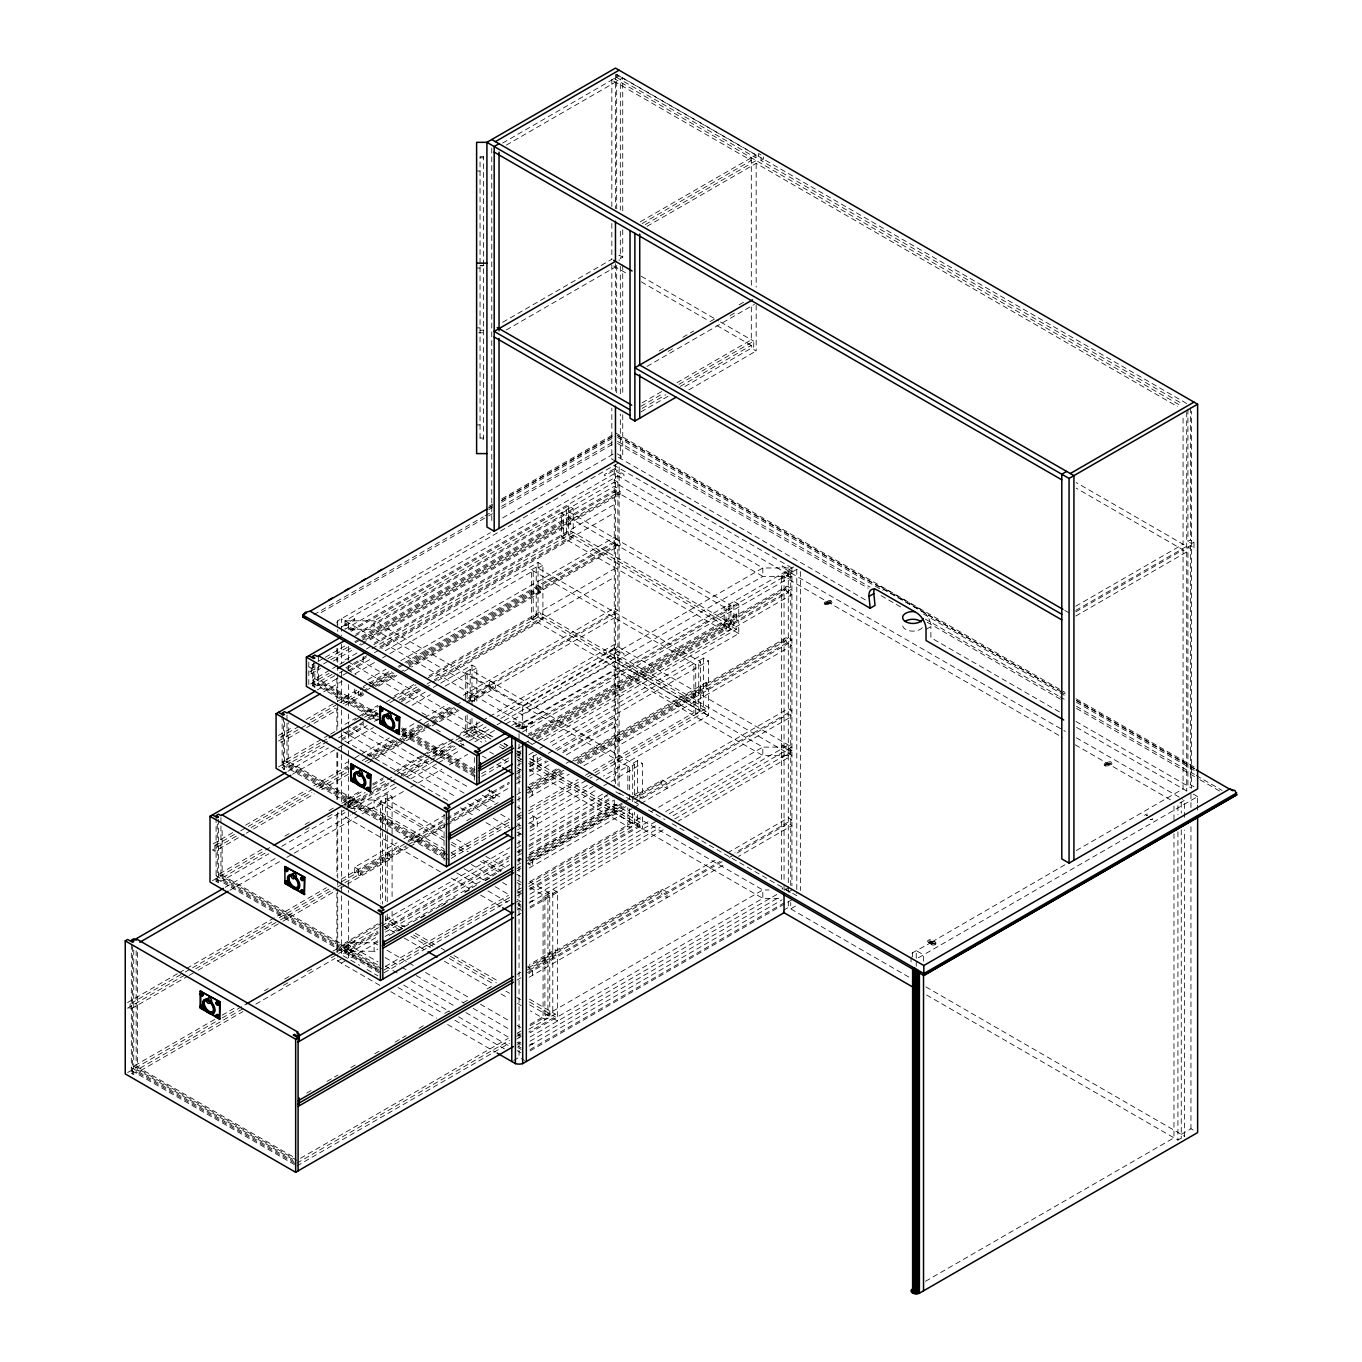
<?xml version="1.0" encoding="UTF-8"?>
<svg xmlns="http://www.w3.org/2000/svg" width="1362" height="1362" viewBox="0 0 1362 1362"><rect width="100%" height="100%" fill="white"/><g stroke="black" fill="none" stroke-linecap="round" stroke-linejoin="round"><path stroke-width="0.75" stroke-dasharray="5 3.75" d="M1064.948 864.785L932.732 941.448A2.571 1.481 0 0 1 928.475 942.283A2.571 1.481 0 0 1 929.412 939.763A2.571 1.481 0 0 1 932.715 941.5L933.191 941.38A2.622 1.515 0 0 1 935.864 942.879A2.622 1.515 0 0 1 933.208 944.411A2.622 1.515 0 0 1 930.604 942.862L912.608 952.736A5.022 2.894 0 0 0 911.093 955.239M1146.532 815.549L1147.434 815.089M1110.49 763.503L1108.838 763.265L1110.966 763.282M930.91 942.879L930.706 942.623M929.633 940.819L931.012 941.329L928.935 941.21M830.445 602.327L828.896 601.987L831.024 602.004M934.043 943.866L932.493 943.526L934.621 943.543M826.223 602.787L827.619 603.315L825.525 603.196M1106.182 764.065L1107.561 764.593L1105.467 764.474M502.68 143.027L619.114 75.795M506.306 145.121L615.471 82.112M640.327 221.802L755.961 155.03L755.961 157.839L758.583 156.324L758.583 153.531L761.818 155.387M642.149 223.555L751.313 160.529L611.827 80M645.179 224.594L756.165 160.529L756.165 287.212M647.001 226.347L756.165 163.338L1177.517 406.591M761 160.529L763.435 159.133L763.435 156.324L761 157.737L761 160.529L1182.369 403.799M502.68 322.283L611.827 259.257M622.74 229.752L622.74 257.163L620.323 258.559L620.323 229.037M506.306 329.979L615.471 266.969M659.123 350.987L664.588 347.838M682.788 337.333L693.701 331.034M710.062 321.585L717.348 317.38M739.174 304.782L746.461 300.576M668.231 351.345L675.501 347.14M730.083 315.626L737.353 311.421M647.001 366.395L754.344 304.424M642.2 402.777L662.324 391.166M676.948 382.722L751.313 339.785L751.313 303.794M640.94 406.302L662.766 393.703M679.144 384.254L753.731 341.181L753.731 346.799L683.996 387.046M642.149 408.413L665.797 394.759M680.353 386.348L751.313 345.386L751.313 348.195L756.165 350.987L756.165 303.368M640.94 411.92L668.231 396.155M688.849 389.855L756.165 350.987M488.975 506.238L492.652 504.11M501.846 498.815L612.1 435.159M488.771 507.72L492.448 505.608M501.659 500.297L612.083 436.521M488.737 508.094L492.414 505.966M501.625 500.654L612.083 436.879M488.771 509.66L492.448 507.532M501.659 502.22L612.083 438.445M313.856 614.654L483.221 516.879M485.076 515.823L492.431 511.567M501.642 506.255L612.083 442.48M321.194 612.525L486.898 516.862M488.737 515.806L492.414 513.678M501.625 508.367L612.083 444.574M502.68 517.9L613.649 453.835M336.874 622.945A8.155 4.699 0 0 1 337.725 620.834L490.371 532.712M622.74 414.763L622.74 456.985L620.323 458.381L620.323 414.048M522.685 731.82L791.935 576.364L614.262 473.789L345.012 629.244L345.012 620.834L568.465 491.818M575.785 487.596L619.114 462.586M341.368 627.133L348.638 622.945L348.638 631.338M350.477 630.283L617.888 475.883L617.888 488.43L358.342 638.284M351.141 631.304L568.346 505.898L573.198 508.69L573.198 532.389L368.744 650.44M561.672 513.253L566.524 510.444L730.866 605.324L730.866 629.023L726.014 631.815L561.672 536.934L561.672 513.253L726.014 608.133L730.866 605.324M355.874 634.164L563.493 514.291L563.493 537.99M568.346 511.499L573.198 508.69M354.716 636.19L614.262 486.336L619.114 489.145L620.323 494.031L363.245 642.455M316.171 662.579L308.799 666.835L311.234 668.231L314.911 666.103M318.01 661.523L323.526 658.323M325.365 657.267L345.625 645.571M354.716 641.791L619.114 489.145M327.799 658.663L348.042 646.984M355.414 642.728L360.93 639.544M362.769 638.472L570.78 518.377L570.78 523.978L368.285 640.889M360.777 641.093L620.323 491.239M321.687 664.996L308.799 672.436L311.234 673.832L320.428 668.521M323.526 663.924L329.059 660.74M330.898 659.685L351.141 647.989M365.714 639.629L617.888 494.031L617.888 539.505L404.361 662.783M359.568 644.584L360.777 643.885M333.315 661.081L351.719 650.457M360.93 645.145L366.446 641.945M345.012 659.94L357.746 652.585M374.227 643.068L614.262 504.485M329.604 670.24L312.443 680.132L378.67 718.37M332.6 668.504L338.099 665.32M339.921 664.264L348.008 659.6M366.412 648.976L371.945 645.792M373.784 644.72L570.78 530.993L736.331 626.571L736.331 629.363L540.595 742.375M561.672 536.934L566.524 534.142L730.866 629.023M310.638 683.979L329.059 673.356M312.443 664.333L312.443 685.733L314.86 684.337M332.022 674.428L317.295 682.941L317.295 685.733L337.538 674.054M379.896 646.797L573.198 535.198L573.198 537.99L381.735 648.533M357.746 660.979L345.012 668.333L356.027 674.701M366.889 655.701L359.568 659.94L493.282 737.131M379.726 648.295L614.262 512.895M314.86 664.911L314.86 687.146L313.652 687.844L313.652 660.638M339.393 672.981L344.909 669.798M346.748 668.725L367.008 657.046M374.363 652.79L379.896 649.606M348.638 670.444L363.194 662.034L363.194 653.641M317.159 690.023L341.096 676.199M342.935 675.143L348.451 671.943M350.289 670.887L370.549 659.191M385.276 650.695L538.058 562.489L542.91 565.281L542.91 614.296L432.384 678.106M531.384 569.844L536.236 567.035L700.579 661.915L700.579 710.93L695.727 713.739L531.384 618.859L531.384 569.844L695.727 664.724L700.579 661.915M323.747 691.811L342.117 681.204M354.971 673.781L375.197 662.119M382.535 657.88L388.051 654.696M389.89 653.624L533.206 570.882L533.206 619.897M538.058 568.09L542.91 565.281M367.604 679.808L386.008 669.185M400.734 660.672L614.262 537.394L619.114 540.203L620.323 545.106L407.425 668.01M278.512 735.446L293.239 726.933M306.127 719.494L335.563 702.503M337.418 701.43L361.339 687.623M363.177 686.55L368.71 683.366M369.391 682.975L390.792 670.615M398.164 666.358L403.68 663.175M354.716 689.104L354.716 692.849L358.393 690.721M360.232 689.649L366.923 685.801M368.761 684.728L391.524 671.585M398.896 667.346L619.114 540.203M299.334 726.218L280.93 736.842L280.93 742.443L299.334 731.82M310.383 719.834L337.997 703.899M339.836 702.826L360.079 691.147M372.967 683.707L393.226 672.011M407.936 663.515L540.476 586.988L540.476 592.589L411.63 666.988M362.615 691.079L368.132 687.895M369.97 686.84L393.907 673.015M408.634 664.52L620.323 542.297M278.512 741.047L309.804 722.984M311.643 721.911L335.563 708.104M342.935 703.848L395.167 673.696M409.196 665.592L617.888 545.106L617.888 610.227L465.106 698.434M363.245 693.513L359.568 695.641L354.716 692.849M375.503 686.448L397.585 673.696M399.424 672.624L404.957 669.44M306.705 727.563L312.221 724.38M314.06 723.307L337.997 709.5M345.352 705.244L363.773 694.62M378.5 686.125L396.904 675.484M404.259 671.245L409.792 668.044M345.012 724.363L355.925 718.046M359.568 715.952L377.887 705.38M394.384 695.846L414.525 684.218M429.183 675.756L614.262 568.907M328.753 735.139L282.138 762.056L444.659 855.881M330.591 734.084L337.963 729.828M354.529 720.26L360.062 717.076M361.9 716.003L378.466 706.435M386.57 701.753L390.247 699.642M392.069 698.587L415.887 684.831M428.179 677.748L540.476 612.9L706.027 708.478L706.027 711.287L590.035 778.247M531.384 618.859L536.236 616.05L700.579 710.93M278.512 766.959L320.836 742.511M322.454 741.575L327.953 738.408M364.59 717.246L378.857 709.006M389.89 702.639L417.725 686.567M282.138 715.135L282.138 767.657L284.573 766.244M327.493 741.473L286.99 764.848L286.99 767.657L325.654 745.337M367.995 718.08L377.206 712.769M399.304 700.017L419.547 688.321M426.919 684.064L432.435 680.881M434.274 679.808L542.91 617.105L542.91 619.897L437.968 680.489M345.012 732.756L357.746 725.401M377.887 713.773L359.568 724.363L469.464 787.815M401.705 700.017L420.024 689.444M432.861 682.039L614.262 577.318M284.573 721.843L284.573 769.053L283.364 769.751L283.364 717.229M338.542 737.898L362.479 724.073M369.851 719.817L377.206 715.561M401.143 701.753L423.241 689.002M425.08 687.929L430.596 684.745M287.91 771.318L328.412 747.942M341.3 740.502L367.076 725.623M374.431 721.366L378.108 719.255M405.723 703.303L425.965 691.624M433.337 687.367L438.853 684.184M440.692 683.111L471.984 665.048L476.836 667.84L476.836 703.15M465.327 697.31L465.327 672.402L470.179 669.593L634.505 764.474L634.505 795.629M292.592 774.229L336.686 748.76M338.525 747.704L345.88 743.465M347.719 742.392L373.443 727.546M412.022 705.278L430.392 694.671M445.085 686.176L467.132 673.458L467.132 698.365M471.984 670.649L476.836 667.84M345.012 763.571L348.246 761.698M354.716 757.97L389.685 737.778M402.011 730.662L447.485 704.392M463.318 695.267L614.262 608.116L617.888 610.227M232.698 832.608L212.438 844.304L214.873 845.7L238.793 831.893M245.586 825.168L306.331 790.096M313.686 785.857L348.655 765.665M367.076 755.042L393.329 739.872M402.045 734.833L419.087 724.993M430.137 718.625L451.741 706.146M345.012 769.172L348.246 767.3M367.451 756.216L395.201 740.196M401.398 736.604L454.159 706.146M455.947 705.124L465.685 699.506M467.507 698.451L614.262 613.717L617.888 615.828L617.888 646.627L497.011 716.429M240.648 830.82L349.251 768.117M362.139 760.677L367.655 757.493M369.494 756.438L400.786 738.374M402.624 737.302L424.723 724.55M435.755 718.183L454.176 707.542M468.903 699.047L474.419 695.863L474.419 701.464L471.984 700.051M373.511 755.518L397.159 741.864M398.981 740.809L422.629 727.155M424.45 726.099L429.898 722.95M431.72 721.911L455.368 708.257M466.298 701.958L495.393 685.137L494.185 683.043L489.333 680.251L489.333 685.852L494.185 688.644M236.375 836.098L212.438 849.905L214.873 851.301L244.326 834.31M251.102 827.585L311.847 792.514M319.202 788.275L348.655 771.267M365.22 761.698L370.753 758.515M372.592 757.442L422.782 728.466M424.621 727.41L455.912 709.347M466.945 702.962L617.888 615.828M370.481 760.064L398.981 743.618M400.803 742.562L425.046 728.551M426.272 727.853L432.333 724.363M433.542 723.665L457.802 709.653M471.746 701.6L495.393 687.946L495.393 685.137M246.164 833.238L251.681 830.054M253.519 828.981L314.264 793.91M321.636 789.671L349.251 773.718M367.655 763.095L373.171 759.911M375.01 758.855L404.463 741.847M406.302 740.775L424.723 730.151M432.077 725.895L437.611 722.711M439.449 721.656L459.692 709.96M388.97 782.997L345.012 808.381L345.012 799.988L361.492 790.471M372.49 784.12L383.471 777.77M394.469 771.437L421.931 755.569M423.769 754.514L445.749 741.813M460.407 733.352L480.548 721.724M482.386 720.668L487.868 717.502M489.707 716.446L614.262 644.532L791.935 747.108L671.057 816.911M261.896 849.377L216.081 875.817L378.602 969.642M284.794 836.149L290.31 832.965M305.037 824.453L310.57 821.269M328.974 810.645L334.49 807.445M341.862 803.205L362.65 791.186M373.154 785.125L382.807 779.558M397.091 771.318L446.94 742.528M448.762 741.473L474.419 726.661L492.806 737.285M465.327 716.003L465.327 732.62L470.179 729.811L488.43 740.366M212.438 880.72L273.183 845.649M341.368 806.287L365.22 792.514M372.456 788.343L484.191 723.835M345.012 804.891L354.716 799.273L354.716 797.877L345.012 803.478L354.716 809.079L354.716 810.492M216.081 817.711L216.081 881.418L218.516 880.022M265.113 853.106L220.933 878.609L220.933 881.418L268.808 853.787M305.633 829.713L309.31 827.602M327.714 816.962L333.247 813.778M347.974 805.265L371.894 791.458M373.75 790.386L388.476 781.89M401.364 774.45L430.818 757.442M432.656 756.387L451.06 745.746M458.432 741.49L463.948 738.306M465.804 737.251L476.836 730.866L476.836 733.675L467.643 738.987M390.792 781.941L398.13 777.719M399.951 776.663L427.43 760.796M434.75 756.574L453.069 745.984M460.407 741.762L486.047 726.95M500.688 718.506L614.262 652.943L791.935 755.518L678.378 821.082M345.012 620.834L374.107 620.834L522.685 706.606L762.822 567.971L791.935 567.971L791.935 885.811M281.696 846.347L344.28 810.203M346.135 809.13L390.315 783.627M403.203 776.187L428.979 761.307M430.818 760.234L454.755 746.427M345.012 812.586L341.368 814.68L440.318 871.816M352.315 808.364L396.274 782.997M407.255 776.646L434.733 760.779M436.572 759.724L467.694 741.745M469.532 740.69L489.673 729.062M497.011 724.822L502.51 721.656M504.332 720.6L617.888 655.037L617.888 719.459L560.838 752.403M396.121 787.287L374.107 799.988L345.012 799.988M410.779 778.809L436.436 763.997M438.275 762.941L460.271 750.241M474.946 741.779L495.104 730.134M506.102 723.784L614.262 661.336L762.822 747.108L791.935 747.108M225.241 887.326L276.792 857.583M289.663 850.143L350.409 815.072M352.247 813.999L387.234 793.808L392.086 796.617L392.086 836.983M380.56 830.905L380.56 801.162L385.412 798.353L443.842 832.097M511.772 725.52L519.041 721.315L519.041 731.956M229.872 890.254L279.482 861.618M286.837 857.379L292.353 854.195M294.192 853.123L360.334 814.936M362.173 813.88L382.381 802.218L382.381 904.198M387.234 799.409L392.086 796.617M403.441 791.458L374.107 808.381L351.243 808.381M410.779 787.219L441.935 769.224M449.273 764.984L467.609 754.412M515.262 726.882L614.262 669.746L762.822 755.518L791.935 755.518M516.573 726.95L796.787 565.162M781.635 879.426L781.635 575.326L788.292 571.478L1065.339 731.411M520.88 728.67L788.292 574.27M797.196 569.129L790.726 572.874L790.726 885.47M523.383 728.619L738.749 604.268L738.749 615.369L736.331 613.973L528.32 734.05M502.544 748.93L509.916 744.691M527.537 735.974L787.083 586.12L791.935 588.912L531.214 739.447M530.584 735.599L788.292 586.818M533.683 735.208L785.874 589.627L785.874 586.818M531.997 737.54L736.331 619.574L738.749 620.97L738.749 633.568L547.32 744.095M524.302 743.431L529.154 740.639M517.866 748.504L521.544 746.376M536.117 738.017L788.292 592.419M536.781 738.97L724.192 630.776L724.192 607.077M481.654 773.599L509.882 757.306M516.658 753.39L520.931 750.939M531.963 744.554L537.496 741.371M538.45 740.809L791.935 594.513L787.083 591.721L785.874 589.627M481.654 776.408L509.882 760.115M516.658 756.199L520.931 753.731M517.866 761.103L521.544 758.974M528.899 754.718L533.598 752.011L533.598 760.422L529.971 762.516M539.948 748.351L545.481 745.167M517.509 765.495L521.186 763.384M552.427 745.355L693.905 663.669L693.905 712.684L592.845 771.028M703.609 658.067L698.757 660.859L698.757 709.874L703.609 707.082L703.609 658.067L708.461 660.859L708.461 683.979L706.027 682.566L573.504 759.094M517.015 771.386L520.693 769.275M529.903 763.946L540.952 757.578M548.307 753.322L553.84 750.139M555.679 749.083L708.461 660.859M408.072 847.59L359.568 875.613L354.716 872.804L354.716 867.202L397.04 842.755M403.833 838.839L444.914 815.123M516.692 773.684L520.386 771.556M529.58 766.244L542.468 758.804M557.194 750.309L614.262 717.348L617.888 719.459M529.971 766.721L537.241 762.516L537.241 754.122L529.971 758.311L537.241 762.516M177.383 973.779L127.687 1002.483L130.105 1003.879L183.495 973.064M179.222 972.723L184.738 969.54M186.594 968.467L326.488 887.701M341.215 879.205L400.683 844.866M408.055 840.609L444.863 819.362M446.702 818.29L509.286 782.163M516.658 777.906L520.335 775.778M529.546 770.466L546.111 760.898M354.716 872.804L445.068 820.639M446.753 819.669L509.337 783.542M516.692 779.285L520.386 777.157M529.58 771.845L547.984 761.222M562.71 752.709L614.262 722.95L617.888 725.061L617.888 785.329M185.334 971.991L190.85 968.808M192.689 967.752L271.855 922.04M279.21 917.801L328.906 889.097M341.794 881.657L389.651 854.025L389.651 859.626L347.31 884.074M360.777 874.898L360.777 872.106L406.251 845.853M408.072 844.798L444.455 823.789M451.741 819.583L495.393 794.386L490.95 790.42M184.738 975.141L127.687 1008.084L130.105 1009.48L187.173 976.537M195.787 968.757L278.631 920.933M280.47 919.878L335.682 887.99M337.521 886.934L343.054 883.734M344.892 882.678L406.216 847.266M413.571 843.027L448.541 822.835M450.379 821.763L509.286 787.764M516.658 783.508L520.335 781.379M529.546 776.068L549.788 764.388M566.354 754.82L617.888 725.061M409.894 846.551L445.068 826.24M446.889 825.185L495.393 797.179L495.393 794.386M189.012 975.464L196.383 971.225M198.222 970.153L281.049 922.329M282.887 921.274L338.116 889.386M339.955 888.33L345.471 885.13M466.74 820.724L474.095 816.485M486.983 809.045L498.032 802.661M529.324 784.597L558.778 767.589M566.132 763.35L571.648 760.149M558.829 768.951L527.537 787.032L532.389 789.824L532.389 795.425L527.537 792.633L564.362 771.369M569.878 762.584L787.083 637.178L791.935 639.987L575.394 765.001M517.015 794.506L520.693 792.378M528.745 787.73L560.037 769.666M574.764 761.154L788.292 637.876M526.328 790.522L563.136 769.275M577.863 760.762L785.874 640.685L785.874 637.876M529.324 790.198L564.294 770.007M577.182 762.567L706.027 688.168L708.461 689.581L708.461 715.493L603.536 776.068M517.015 800.107L520.693 797.979M528.745 793.331L565.57 772.067M580.297 763.571L788.292 643.477M529.154 797.298L569.197 774.178M583.923 765.665L791.935 645.588L787.083 642.779L785.874 640.685M451.367 852.714L508.332 819.822M517.509 814.527L521.186 812.399M530.38 807.087L578.152 779.507M585.49 775.267L591.006 772.084M451.367 855.506L509.03 822.222M517.322 817.438L521.34 815.106M528.711 810.867L580.246 781.107M587.618 776.851L593.134 773.65M594.99 772.594L706.027 708.478M451.367 858.315L509.03 825.014M517.322 820.23L521.34 817.915M528.711 813.659L588.197 779.302M513.593 827.994L520.693 823.891M529.903 818.579L588.81 784.563M596.164 780.307L601.698 777.123M517.594 829.884L521.271 827.755M528.626 823.516L592.93 786.385M605.801 778.962L627.848 766.227L627.848 791.152M634.454 794.625L639.97 791.441L642.387 792.837L642.387 763.435L637.535 760.626L632.7 763.435L632.7 794.574M465.327 672.402L629.653 767.283L634.505 764.474M529.971 826.938L533.598 824.844L533.598 816.434M517.22 835.689L520.897 833.561M530.107 828.249L596.369 789.994M603.741 785.738L609.257 782.554M611.095 781.499L642.387 763.435M529.971 831.143L537.241 826.938L537.241 818.528L529.92 814.306M377.972 923.794L345.012 942.827L345.012 951.238L374.107 951.238L377.785 949.11M385.31 919.571L509.848 847.658M517.185 843.418L520.846 841.307M530.005 836.03L603.264 793.723M214.753 1019.423L131.314 1067.604L293.834 1161.428M222.125 1015.184L238.69 1005.616M264.466 990.736L268.144 988.608M284.709 979.04L290.242 975.856M332.856 951.238L389.651 918.448L404.378 926.943M607.793 794.608L604.558 796.481L604.558 797.877L607.793 796.021M127.687 1072.507L220.695 1018.81M222.125 1017.976L246.045 1004.169M336.261 952.072L509.831 851.863M517.151 847.641L520.812 845.53M529.971 840.235L606.907 795.817M131.314 944.36L131.314 1073.205L133.748 1071.792M242.947 1008.748L136.166 1070.396L136.166 1073.205L242.947 1011.557M283.466 985.373L288.982 982.172M307.386 971.549L312.92 968.365M331.324 957.724L336.857 954.541M338.695 953.485L377.359 931.148M384.714 926.909L392.086 922.653L392.086 925.462M345.012 951.238L378.125 932.119M385.31 927.965L509.848 856.051M517.185 851.829L521.612 849.275M528.967 845.019L612.423 796.838M255.835 1004.117L335.001 958.405M378.159 933.498L341.368 954.728L341.368 895.089M384.714 929.701L508.775 858.077M517.969 852.765L521.646 850.654M529.001 846.398L611.793 798.609M348.638 953.332L378.074 936.341M385.446 932.085L508.69 860.937M517.883 855.625L521.561 853.497M528.933 849.241L613.547 800.396M341.368 958.933L337.725 961.027A8.155 4.699 0 0 1 336.891 958.576M377.785 940.716L374.107 942.827L345.012 942.827L377.972 961.861M385.123 936.477L509.763 864.512M517.1 860.273L520.761 858.162M529.937 852.867L614.262 804.176L762.822 889.965L769.07 889.965M341.368 963.138L345.012 961.027M378.074 941.942L348.638 958.933L348.638 900.81M389.123 935.575L411.188 922.823M413.026 921.768L457.189 896.264M464.544 892.025L477.415 884.585M484.77 880.346L501.335 870.778M517.883 861.227L521.561 859.099M528.933 854.842L617.224 803.869M402.471 928.561L395.116 932.8L384.203 926.518M420.875 917.92L428.247 913.681M441.135 906.241L446.651 903.04M465.072 892.416L472.427 888.16M485.315 880.72L490.848 877.537M529.512 855.217L619.71 803.137M622.145 803.137L527.537 857.754L532.389 860.546L532.389 866.147L527.537 863.355L625.771 806.627M623.966 802.082L629.414 798.932M631.849 797.536L662.17 780.017L667.022 782.827L667.022 788.428L662.17 785.619L660.945 780.732M517.202 865.108L520.88 862.997M528.745 858.452L622.145 804.533M636.871 796.021L788.292 708.598L791.935 710.709L639.731 798.575M926.041 629.38L930.893 626.571A13.62 7.866 60 0 0 921.257 609.887L882.389 587.448A12.156 7.014 60 0 0 875.953 587.073M526.328 861.244L622.74 805.589M633.653 799.273L660.945 783.525M529.529 860.801L623.404 806.61M517.1 868.684L520.761 866.555M529.937 861.278L614.262 812.586L762.822 898.358L781.533 898.358M517.22 870.71L520.897 868.581M528.745 864.053L626.316 807.717M635.509 802.405L788.292 714.199L791.935 716.31L640.991 803.444M529.154 868.02L632.445 808.381M633.636 807.7L639.153 804.516M530.022 881.52L641.842 816.962M651.002 811.667L762.822 747.108L762.822 755.518L665.678 811.616M385.31 966.475L508.418 895.396M517.594 890.101L521.271 887.973M528.626 883.734L627.848 826.445L627.848 807.768M529.222 769.513L629.653 827.5L634.505 824.691L634.505 812.246M384.067 969.999L509.882 897.354M517.22 893.114L521.561 890.612M528.916 886.356L639.97 822.239L639.97 825.049L528.916 889.165M384.067 972.791L509.882 900.146M517.22 895.924L521.561 893.421M530.022 889.931L651.002 820.077M513.593 903.619L520.897 899.397M530.039 894.119L658.255 820.094M669.236 813.744L788.292 745.014M530.022 898.341L656.399 825.372M529.154 902.325L532.389 900.469L532.389 901.865L529.154 903.738M517.288 909.884L520.982 907.756M530.039 902.512L660.076 827.432M674.735 818.988L788.292 753.424M530.295 887.615L544.902 896.043L549.754 893.234L549.754 1016.478L544.902 1019.287L530.295 1010.842M530.022 906.734L663.72 829.543M517.134 915.57L520.812 913.442M530.022 908.131L557.637 892.195L557.637 951.016L555.202 949.603L529.443 964.483M1075.742 606.226L1183.067 544.255L1183.067 416.108M1187.919 409.111L1187.919 541.446L1190.354 540.05L1193.997 542.144L1193.997 547.762L1191.563 549.158L1187.919 547.047L1187.919 786.095L1190.354 784.682L1193.997 786.793M1075.742 610.431L1186.711 546.349L1076.167 482.523M1193.997 542.144L1191.563 543.557L1187.919 541.446M1075.742 611.827L1183.067 549.856L1183.067 788.887L1075.742 850.858M1187.919 547.047L1190.354 545.651L1193.997 547.762M1075.742 616.033L1186.711 551.95L1076.167 488.124M306.705 1093.09L314.06 1088.834M326.948 1081.394L337.997 1075.01M350.885 1067.57L358.24 1063.33M374.805 1053.762L382.177 1049.506M395.065 1042.066L406.097 1035.699M418.985 1028.259L426.357 1024.003M444.761 1013.379L450.277 1010.195M463.165 1002.755L470.537 998.499M487.102 988.931L494.457 984.675M517.134 974.392L520.812 972.264M528.745 967.684L716.514 859.286M727.546 852.901L788.292 817.83L791.935 819.941L734.867 852.884M526.328 970.493L660.945 892.757L660.945 889.965M529.443 970.084L555.202 955.205L557.637 956.618L557.637 1021.04L552.785 1018.231L552.785 1015.439M527.537 972.587L720.14 861.38M517.134 979.993L520.812 977.865M722.03 861.703L528.745 973.285L532.389 975.379L532.389 969.778L527.537 966.986L662.17 889.267L667.022 892.059L667.022 897.66L662.17 894.868L660.945 892.757M729.402 857.447L788.292 823.431L791.935 825.542L738.562 856.357M529.154 977.252L725.674 863.797M530.022 1024.377L762.822 889.965L762.822 898.358L530.022 1032.771M300.542 1158.262L508.162 1038.389M517.356 1033.077L521.033 1030.966M530.21 1025.654L543.08 1018.231L543.08 894.987M296.882 1163.182L509.405 1040.483M516.726 1036.244L521.476 1033.503M528.848 1029.246L555.202 1014.026L555.202 1016.835L528.848 1032.055M296.882 1165.974L509.405 1043.275M516.726 1039.053L521.476 1036.295M517.134 1044.416L520.812 1042.288M530.022 1036.976L777.31 894.204M784.631 889.982L788.292 887.854M530.022 1041.181L779.115 897.371M788.275 892.076L791.935 889.965M529.154 1045.182L532.389 1043.309L532.389 1044.705L529.154 1046.578M530.09 1045.335L782.111 899.839M530.022 1049.591L787.594 900.878M513.593 1060.47L519.041 1057.321L524.506 1060.47M530.09 1050.936L793.144 899.056M783.303 910.361L788.292 907.467L911.229 978.444M795.578 906.071L790.726 908.863L790.726 902.495M1076.576 727.393L1186.711 790.981L1189.945 789.126M930.093 942.657L932.766 941.806A1.72 0.987 0 0 1 935.03 943.083A1.72 0.987 0 0 1 932.204 943.611A1.72 0.987 0 0 1 932.817 941.942L932.766 941.108M1197.624 802.967L1197.624 796.6L919.401 957.231L916.251 957.895M925.462 1281.319L1173.976 1137.832L1173.976 833.748M1181.263 1134.342L1190.95 1128.74L1194.287 1130.664M926.569 994.992L1177.926 1140.113L1184.582 1136.266L1184.582 830.037M931.983 942.249L933.191 942.078M480.054 157.856L483.476 157.856M476.615 171.016L480.054 171.016M480.054 265.59L483.476 265.59M480.054 265.794L483.476 265.794M476.615 268.059L480.054 268.059M476.615 327.867L480.054 327.867M480.054 330.319L483.476 330.115M478.675 332.788L482.795 332.788M476.615 424.91L480.054 424.91M480.054 438.053L483.476 438.053M791.935 576.364L762.822 576.364L522.685 715.016L374.107 629.244L347.089 629.244M828.59 602.072A1.72 0.987 0 0 0 831.416 601.544A1.72 0.987 0 0 0 829.22 600.404A1.72 0.987 0 0 0 828.59 602.072L829.083 602.345M1108.532 763.35A1.72 0.987 0 0 0 1111.375 762.822A1.72 0.987 0 0 0 1109.162 761.681A1.72 0.987 0 0 0 1108.532 763.35L1109.026 763.639M932.204 943.611L932.681 943.9M1186.625 403.458L616.68 74.399L616.68 210.174M616.492 74.518L755.961 155.03M616.492 77.311L755.961 157.839M613.666 78.264L1181.194 405.927M622.74 257.163L619.114 255.069L619.114 260.67M641.315 276.282L718.71 320.972M720.566 322.045L753.731 341.181M613.666 265.93L628.41 274.443M641.315 281.883L709.5 321.262M716.872 325.518L753.731 346.799M1064.761 610.38L1070.277 613.581M615.777 433.031L1064.999 692.39M1076.048 698.774L1195.717 767.862M617.616 435.465L1065.373 693.973M1076.44 700.357L1194.355 768.44M617.616 435.823L1058.07 690.108M1059.908 691.181L1065.442 694.365M1076.508 700.749L1194.457 768.849M617.616 437.389L882.951 590.58M923.487 613.99L1065.373 695.897M1076.44 702.281L1194.355 770.364M617.616 441.424L870.08 587.175M925.36 619.097L1058.036 695.693M1059.874 696.765L1065.407 699.949M1076.474 706.333L1194.406 774.416M1196.245 775.489L1222.054 790.386M617.616 443.518L868.258 588.231M881.146 595.671L903.261 608.439M927.233 622.264L1061.764 699.949M1076.508 708.461L1198.134 778.672M1199.973 779.745L1220.25 791.441M617.292 453.835L622.74 456.985M618.518 457.343L865.857 600.148M1059.398 711.883L930.893 637.688L930.893 626.571M1075.912 721.417L1191.563 788.189L1191.563 411.205M1197.624 796.6L1190.95 792.735L1190.95 807.632M615.471 461.19L611.827 459.079L611.827 408.174M791.935 567.971L614.262 465.378L614.262 787.372M1076.338 737.778L1182.761 799.205M781.635 575.326L1062.343 737.387M1075.18 744.793L1170.588 799.886M614.262 480.071L617.888 482.165M614.262 490.592L762.822 576.364L762.822 567.971L614.262 482.199L374.107 620.834L374.107 629.244M614.262 491.937L619.114 494.747M738.749 604.268L733.897 601.476L733.897 625.175L729.045 627.967L729.045 604.268M614.262 542.995L619.114 545.804M568.346 522.582L570.78 523.978M736.331 629.363L570.78 533.785L570.78 530.993M738.749 633.568L733.897 630.776L733.897 627.967M538.058 585.592L540.476 586.988M538.058 591.193L540.476 592.589M706.027 711.287L540.476 615.709L540.476 612.9M708.461 715.493L703.609 712.684L703.609 709.874M471.984 694.45L474.419 695.863M642.387 798.438L639.97 797.042L639.97 791.441M619.114 793.093L639.255 804.721M648.414 810.015L664.894 819.532M672.232 823.772L686.891 832.233M694.211 836.455L796.787 895.685M615.879 791.816L622.349 795.544M790.318 892.536L782.231 887.854L782.231 889.267M527.537 741.575L532.389 744.367M504.263 743.482L507.941 745.593M517.1 750.888L520.761 752.999M925.905 986.905L1184.582 1136.266M503.855 743.652L507.532 745.78M516.726 751.092L520.403 753.22M529.597 758.532L639.97 822.239M490.967 739.021L474.419 729.47L474.419 726.661M500.177 744.333L505.694 747.517M516.726 753.901L520.403 756.012M529.597 761.324L639.97 825.049M499.394 746.682L503.038 748.794M517.645 757.221L521.305 759.332M528.609 763.554L634.505 824.691M348.638 662.034L486.064 741.371M517.185 759.349L522.685 762.516M465.327 732.62L481.756 742.103M368.796 682.073L376.184 686.329M421.931 712.752L429.319 717.008M489.724 751.892L493.453 754.037M502.544 759.281L508.111 762.499M517.185 767.742L522.685 770.926M436.64 729.64L440.318 731.769M460.475 743.397L464.136 745.508M482.454 756.097L486.115 758.208M497.113 764.559L500.773 766.67M378.772 714.233L318.504 679.434L318.504 663.635M402.505 727.938L475.559 770.109M314.86 678.736L377.563 714.931M401.296 728.636L474.334 770.807M378.772 717.025L318.504 682.243L318.504 685.035L378.772 719.834M402.505 730.73L475.559 772.901M401.347 731.462L474.963 773.974M402.505 733.539L479.203 777.821M312.443 682.941L378.789 721.247M402.522 734.952L477.994 778.519M312.443 685.733L314.86 687.146M487.783 789.977L502.442 798.438M517.1 806.9L520.761 809.011M494.185 797.877L489.333 795.085L489.333 789.483M482.284 795.204L496.943 803.665M517.1 815.31L520.761 817.421M529.92 822.716L537.241 826.938M464.084 793.11L348.638 726.457L348.638 743.26M475.066 799.443L487.902 806.849M500.705 814.255L509.882 819.549M517.185 823.772L520.863 825.883M343.207 731.717L456.747 797.281M467.728 803.614L482.454 812.11M493.385 818.426L509.865 827.943M517.185 832.165L522.685 835.349M447.638 800.413L341.368 739.055L363.194 726.457L363.194 720.157M460.475 807.819L473.295 815.225M486.115 822.631L500.773 831.092M557.637 892.195L552.785 889.386L552.785 1012.63L547.933 1015.439L547.933 892.195M456.628 839.469L471.235 847.913M485.842 856.34L505.932 867.934M516.879 874.268L520.539 876.379M529.665 881.64L549.754 893.234M380.56 801.162L444.472 838.056M451.775 842.278L468.205 851.761M482.812 860.205L501.08 870.744M517.509 880.227L521.152 882.338M443.808 840.218L374.107 799.988L374.107 808.381L443.808 848.628M451.145 844.457L465.821 852.935M480.497 861.397L498.85 871.986M517.185 882.576L520.846 884.704M451.145 852.867L456.662 856.034M471.337 864.512L491.512 876.158M502.51 882.508L509.848 886.747M517.185 890.986L520.846 893.097M445.255 852.016L288.216 761.341L288.216 722.541M284.573 760.643L447.689 854.825M445.255 854.825L288.216 764.15L288.216 766.959L448.915 859.728M464.067 868.718L484.242 880.363M495.206 886.696L509.882 895.174M517.185 899.397L520.863 901.508M282.138 764.848L445.272 859.03M517.832 903.261L521.067 905.134M282.138 767.657L284.573 769.053M346.629 805.81L351.481 808.619M517.832 904.657L521.067 906.53M456.747 872.889L476.955 884.568M487.885 890.867L509.933 903.602M517.185 907.79L522.685 910.974M451.299 878.149L469.635 888.739M480.616 895.089L500.773 906.717M387.234 852.629L389.651 854.025M387.234 858.23L389.651 859.626M354.716 867.202L359.568 870.012L360.777 872.106M415.41 933.328L439.313 947.118M441.152 948.19L444.846 950.318M454.04 955.613L498.186 981.117M529.46 999.163L555.202 1014.026M402.539 928.68L389.651 921.257L389.651 918.448M413.571 935.064L437.474 948.871M450.362 956.294L496.347 982.853M529.46 1001.972L555.202 1016.835M400.019 930.042L385.412 921.597L385.412 915.23M410.966 936.358L431.056 947.952M449.324 958.507L493.146 983.807M505.932 991.178L509.575 993.29M516.879 997.512L520.539 999.623M529.665 1004.884L549.754 1016.478M404.293 938.112L426.204 950.761M444.472 961.3L490.116 987.654M501.08 993.988L508.384 998.193M517.509 1003.471L521.152 1005.582M377.785 944.939L374.107 942.827L374.107 951.238L377.785 953.349M386.961 950.233L407.136 961.895M408.958 962.951L414.474 966.118M425.472 972.485L469.498 997.903M480.497 1004.254L509.848 1021.194M517.185 1025.433L520.846 1027.544M385.123 957.588L399.798 966.05M401.637 967.122L407.136 970.289M416.295 975.584L463.999 1003.113M473.159 1008.408L509.848 1029.587M517.185 1033.826L520.846 1035.954M385.293 966.084L399.968 974.562M410.949 980.895L454.925 1006.28M465.906 1012.63L509.882 1038.014M517.185 1042.236L520.863 1044.348M377.376 964.739L222.142 875.119L222.142 827.347M517.832 1046.118L521.067 1047.974M218.516 874.421L381.632 968.586M517.832 1047.514L521.067 1049.387M377.376 967.531L222.142 877.911L222.142 880.72L381.019 972.434M341.368 949.127L378.023 970.289M403.629 985.067L449.477 1011.54M458.568 1016.801L508.111 1045.403M517.185 1050.647L520.863 1052.758M216.081 878.609L379.215 972.791M216.081 881.418L218.516 882.814L218.516 819.124M343.19 955.783L359.636 965.283M366.974 969.506L377.955 975.856M398.113 987.501L442.088 1012.885M454.925 1020.291L504.383 1048.859M379.845 985.356L337.725 961.027L337.725 954.66M390.843 991.689L436.64 1018.146M447.638 1024.496L495.274 1051.992M292.609 1156.508L137.392 1066.906L137.392 947.952M133.748 1066.191L296.882 1160.373M292.609 1159.317L137.392 1069.698L137.392 1072.507L296.252 1164.221M131.314 1070.396L294.447 1164.578M131.314 1073.205L133.748 1074.601L133.748 945.756M1107.51 764.218L1107.902 764.405A2.571 1.481 0 0 0 1112.209 763.639A2.571 1.481 0 0 0 1108.889 761.903A2.571 1.481 0 0 0 1107.97 764.422M827.432 602.821L827.943 603.111A2.571 1.481 0 0 0 832.267 602.345A2.571 1.481 0 0 0 828.947 600.625A2.571 1.481 0 0 0 828.028 603.145M1105.025 765.546A2.571 1.481 0 0 0 1109.264 764.746A2.571 1.481 0 0 0 1105.961 763.026A2.571 1.481 0 0 0 1105.025 765.546L1105.603 765.87A1.72 0.987 0 0 0 1108.43 765.342A1.72 0.987 0 0 0 1106.216 764.201A1.72 0.987 0 0 0 1105.603 765.87M825.083 604.251A2.571 1.481 0 0 0 829.322 603.468A2.571 1.481 0 0 0 826.002 601.732A2.571 1.481 0 0 0 825.083 604.251L825.644 604.592A1.72 0.987 0 0 0 828.471 604.064A1.72 0.987 0 0 0 826.274 602.906A1.72 0.987 0 0 0 825.644 604.592M928.475 942.283L929.054 942.623A1.72 0.987 0 0 0 931.88 942.095A1.72 0.987 0 0 0 929.684 940.938A1.72 0.987 0 0 0 929.054 942.623M1197.624 805.095L1197.624 811.48M1190.95 826.768L1190.95 1128.74M1190.354 407.715L1190.354 540.05M1190.354 545.651L1190.354 784.682M1186.711 411.903L1186.711 790.981M1184.582 817.285L1184.582 800.26L1177.926 804.125L1177.926 814.748M1181.263 802.201L1181.263 813.233M1181.263 829.833L1181.263 1138.189M1177.926 831.756L1177.926 1140.113M1173.976 806.1L1173.976 820.98M923.521 961.214L923.521 954.847L916.251 950.642L916.251 959.154M916.251 961.266L916.251 967.65M912.608 952.736L912.608 956.992M911.042 956.975L911.042 963.343M800.43 571.529L800.43 890.51M796.787 569.401L796.787 893.557M788.292 571.478L788.292 892.587M788.292 901.082L788.292 907.467M784.052 576.722L784.052 882.951M784.052 885.079L784.052 891.446M751.313 157.737L751.313 286.871M736.331 613.973L736.331 619.574M726.014 608.133L726.014 631.815M706.027 682.566L706.027 688.168M695.727 664.724L695.727 713.739M642.387 816.928L642.387 829.254L637.535 826.445L637.535 823.652M637.535 760.626L637.535 795.936M637.535 814.612L637.535 820.843L632.7 823.652L632.7 811.19M632.7 796.651L632.7 802.882M629.653 767.283L629.653 792.19M629.653 794.267L629.653 800.498M629.653 808.807L629.653 827.5M622.74 210.769L622.74 77.906L620.323 79.302L620.323 210.054M622.74 264.875L622.74 395.763M620.323 266.271L620.323 395.048M619.114 466.825L619.114 786.742M616.68 265.335L616.68 392.954M615.471 74.484L615.471 208.641M615.471 263.632L615.471 391.524M615.471 464.731L615.471 783.729M614.262 799.988L614.262 812.586M611.827 79.319L611.827 206.615M611.827 223.419L611.827 259.665M611.827 264.858L611.827 389.413M568.346 505.898L568.346 535.198M566.524 510.444L566.524 534.142M555.202 949.603L555.202 955.205M544.902 896.043L544.902 1019.287M538.058 562.489L538.058 617.105M536.236 567.035L536.236 616.05M526.328 731.905L526.328 725.52L341.368 618.74L341.368 635.748M522.685 706.606L522.685 733.999M519.041 733.812L519.041 742.001M519.041 744.044L519.041 1057.321M491.767 148.032L491.767 524.2M476.836 721.843L476.836 728.074M474.351 757.595L474.351 780.613M471.984 665.048L471.984 710.334M471.984 718.404L471.984 730.866M470.179 669.593L470.179 700.749M470.179 719.442L470.179 729.811M467.132 714.982L467.132 733.675M444.063 814.221L444.063 860.426M392.086 839.111L392.086 898.597M392.086 911.348L392.086 919.844M387.234 793.808L387.234 833.731M387.234 835.536L387.234 901.865M387.234 914.157L387.234 922.653M385.412 798.353L385.412 832.352M385.412 834.48L385.412 902.478M380.56 833.033L380.56 903.159M360.777 692.151L360.777 694.943M358.342 691.215L358.342 694.943M358.342 869.297L358.342 874.898M348.638 646.337L348.638 663.345M348.638 665.473L348.638 669.712M348.638 684.609L348.638 705.874M348.638 714.011L348.638 724.38M348.638 750.53L348.638 756.914M348.638 759.043L348.638 892.416M341.368 644.26L341.368 663.396M341.368 671.789L341.368 678.276M341.368 680.302L341.368 708.053M341.368 710.079L341.368 731.445M341.368 732.756L341.368 744.197M341.368 746.223L341.368 752.709M341.368 754.735L341.368 801.622M341.368 810.015L341.368 884.551M341.368 886.577L341.368 893.063M337.725 620.834L337.725 631.474M337.725 648.431L337.725 663.362M337.725 665.49L337.725 671.875M337.725 674.003L337.725 701.651M337.725 703.728L337.725 729.283M337.725 752.624L337.725 799.46M337.725 812.178L337.725 878.149M337.725 880.227L337.725 886.662M337.725 888.739L337.725 952.583M336.874 648.448L336.874 661.217M336.874 678.225L336.874 699.489M336.874 708.002L336.874 731.394M336.874 752.658L336.874 799.443M336.874 814.323L336.874 876.004M336.874 893.012L336.874 952.549M318.504 655.735L318.504 661.66M317.295 668.282L317.295 680.132M311.234 668.231L311.234 673.832M308.799 662.017L308.799 685.035M286.99 715.067L286.99 721.196M286.99 723.239L286.99 762.056M220.933 817.677L220.933 823.908M220.933 825.985L220.933 875.817M217.29 824.061L217.29 881.401M214.873 845.7L214.873 851.301M136.166 950.727L136.166 1067.604M132.54 946.454L132.54 1075.299M130.105 1003.879L130.105 1009.48M1146.446 815.446A1.72 0.987 0 0 1 1147.298 815.293M1152.439 818.971A2.571 1.481 0 0 1 1150.652 819.464M1144.812 815.668A2.571 1.481 0 0 1 1147.247 814.101M1152.746 819.005A2.639 1.532 0 0 1 1150.481 819.43M522.685 727.614A8.155 4.699 0 0 1 517.798 728.057M922.295 627.661A10.283 5.942 0 0 1 908.675 630.623A10.283 5.942 0 0 1 903.534 622.757M337.47 624.698A8.155 4.699 0 0 1 337.095 624.017M354.716 618.74L345.012 624.341L354.716 629.942L354.716 631.338L345.012 625.737L354.716 620.136L354.716 618.74M614.262 468.886L604.558 474.487L604.558 475.883L614.262 470.282L623.966 475.883L623.966 474.487L614.262 468.886M614.262 648.04L604.558 653.641L604.558 655.037L614.262 649.436L623.966 655.037L623.966 653.641L614.262 648.04M532.389 721.315L522.685 726.916L512.98 721.315L512.98 722.711L522.685 728.312L532.389 722.711L532.389 721.315M791.935 571.478L782.231 577.079L782.231 578.475L791.935 572.874L782.231 567.273L782.231 565.877L791.935 571.478M354.716 940.733L345.012 946.335L354.716 951.936L354.716 953.332L345.012 947.731L354.716 942.129L354.716 940.733M791.935 750.615L782.231 756.216L782.231 757.612L791.935 752.011L782.231 746.41L782.231 745.014L791.935 750.615M483.476 156.664L480.054 156.664L480.054 439.262L483.476 439.262L483.476 156.664M931.625 944.683A2.571 1.481 0 0 0 935.864 943.9A2.571 1.481 0 0 0 932.561 942.163A2.571 1.481 0 0 0 931.625 944.683"/><path stroke-width="1.5" d="M302.5 880.192L302.5 877.383M368.557 777.634L368.557 774.825M397.398 720.14L397.415 717.348M386.927 715.288L387.523 714.897A8.206 4.478 56.4 0 0 384.101 722.541A8.206 4.478 56.4 0 0 393.924 728.091A8.206 4.478 56.4 0 0 389.362 715.935L388.817 717.008A6.929 3.78 56.4 0 1 392.494 727.189A6.929 3.78 56.4 0 1 384.237 722.541A6.929 3.78 56.4 0 1 386.978 715.969L386.927 715.288A8.206 4.478 56.4 0 0 383.505 722.95A8.206 4.478 56.4 0 0 393.329 728.483A8.206 4.478 56.4 0 0 388.766 716.327M386.978 715.969L387.574 715.561A6.929 3.78 56.4 0 0 384.407 721.145A6.929 3.78 56.4 0 0 392.052 727.478A6.929 3.78 56.4 0 0 391.66 718.966M358.087 772.782L358.121 773.446A6.929 3.78 56.4 0 0 355.397 780.034A6.929 3.78 56.4 0 0 363.637 784.682A6.929 3.78 56.4 0 0 359.96 774.484L359.926 773.82A8.206 4.478 56.4 0 1 364.488 785.976A8.206 4.478 56.4 0 1 354.648 780.426A8.206 4.478 56.4 0 1 358.087 772.782L358.717 773.054M293.903 877.06L293.869 876.379A8.206 4.478 56.4 0 1 298.414 888.535A8.206 4.478 56.4 0 1 288.591 882.985A8.206 4.478 56.4 0 1 292.03 875.34L292.064 876.021A6.929 3.78 56.4 0 0 289.34 882.593A6.929 3.78 56.4 0 0 297.58 887.241A6.929 3.78 56.4 0 0 293.903 877.06L294.498 876.651A6.929 3.78 56.4 0 1 298.176 886.849A6.929 3.78 56.4 0 1 289.936 882.184A6.929 3.78 56.4 0 1 292.66 875.613M207.262 999.895L207.858 999.504A8.206 4.478 56.4 0 0 204.436 1007.148A8.206 4.478 56.4 0 0 214.26 1012.698A8.206 4.478 56.4 0 0 209.697 1000.542L209.135 1001.615A6.929 3.78 56.4 0 1 212.812 1011.796A6.929 3.78 56.4 0 1 204.572 1007.148A6.929 3.78 56.4 0 1 207.296 1000.576L207.262 999.895A8.206 4.478 56.4 0 0 203.84 1007.557A8.206 4.478 56.4 0 0 213.664 1013.107A8.206 4.478 56.4 0 0 209.101 1000.934M207.296 1000.576L207.909 1000.185A6.929 3.78 56.4 0 0 205.168 1006.756A6.929 3.78 56.4 0 0 213.425 1011.404A6.929 3.78 56.4 0 0 209.748 1001.223L209.697 1000.542M495.393 141.631L619.114 70.194M499.037 143.725L494.185 146.517L494.185 531.214L486.915 527.009L486.915 142.329L615.471 68.1L1197.624 404.208L1197.624 788.887L1069.068 863.116L1061.798 858.911L1061.798 474.231L1066.65 471.422M752.522 299.878L634.879 367.791L1061.798 614.279M630.027 230.553L630.027 418.219L634.879 421.011L676.114 397.21M306.535 612.934L302.858 615.062L302.858 616.986L923.828 975.498L1236.747 794.846L1235.011 790.556L1229.46 789.058L1196.296 769.905M328.634 600.182L332.311 598.054M345.199 590.614L348.876 588.486M361.764 581.046L365.442 578.935M378.33 571.495L382.007 569.367M1236.747 792.922L923.828 973.575L302.858 615.062L305.224 612.321L310.144 611.215L486.898 509.167M494.185 531.214L615.471 461.19L870.165 608.235L875.017 605.426L873.842 593.628A12.156 7.014 60 0 1 874.608 588.622M512.333 764.286L476.785 784.818L306.382 686.431L306.382 657.148L340.091 637.671M344.858 640.532L317.295 656.45L314.86 655.037L312.443 656.45L314.86 657.846L313.652 658.544L308.799 655.735M337.504 668.47L365.067 652.551M513.338 828.13L446.481 866.726L276.077 768.355L276.077 713.739L315.32 691.079M320.07 693.939L286.99 713.041L284.573 711.628L282.138 713.041L284.573 714.437L283.364 715.135L278.512 712.326M379.811 706.486L399.832 717.348L399.219 734.493L379.811 723.29L379.811 706.486L399.832 717.348M329.263 737.659L362.326 718.557M513.542 903.636L380.424 980.504L210.02 882.116L210.02 816.298L286.071 772.39M379.811 723.29L399.832 734.152M290.753 775.284L220.933 815.6L218.516 814.187L216.081 815.6L218.516 816.996L217.29 817.694L212.438 814.902M350.97 763.98L370.992 774.825L370.379 791.986L350.97 780.784L350.97 763.98L370.992 774.825M350.97 780.784L351.583 763.622M274.222 845.053L342.202 805.81M513.457 1046.544L295.656 1172.29L125.253 1073.903L125.253 940.853L127.687 939.457L132.54 942.266L133.748 941.551L131.314 940.155L133.748 938.758L136.166 940.155L137.392 939.457L298.091 1032.243L296.882 1032.941L299.3 1034.337L299.3 1040.704M133.204 940.478L223.402 888.399M139.843 942.232L228.033 891.327M505.557 733.318L477.994 749.219L480.411 750.615L477.994 752.028L475.576 750.615L474.351 751.33L479.203 754.122L479.203 783.422M284.913 866.538L304.918 877.383L304.322 894.545L284.913 883.342L284.913 866.538L304.918 877.383M306.382 657.148L476.785 755.518L510.495 736.059M479.203 765.206L512.333 746.087M478.624 768.355L513.593 748.164M479.203 770.807L512.333 751.688M284.913 883.342L304.918 894.187M510.171 769.751L447.689 805.81L450.124 807.206L447.689 808.619L445.272 807.206L444.063 807.921L448.915 810.713L448.915 865.33M276.077 713.739L446.481 812.11L513.338 773.514M1070.277 473.533L1193.997 402.113M448.915 833.816L513.338 796.634M448.319 836.966L512.759 799.766M486.915 453.597L476.615 453.597L476.615 142.329L486.915 142.329L1069.068 478.437L1197.624 404.208M870.165 608.235L868.99 596.437L873.842 593.628M448.915 839.418L513.338 802.235M200.146 991.093L220.167 1001.955L219.554 1019.099L200.146 1007.897L200.146 991.093L220.167 1001.955M200.146 1007.897L220.167 1018.759M380.424 907.671L381.632 906.973M508.418 835.178L381.632 908.369L384.067 909.782L381.632 911.178L379.215 909.782L377.989 910.48L382.841 913.272L382.841 979.091M210.02 816.298L380.424 914.668L513.542 837.817M246.42 1003.947L334.609 953.042M382.841 942.691L513.525 867.236M382.262 945.824L512.963 870.369M382.841 948.292L513.542 872.838M299.3 1034.337L296.882 1035.733L294.447 1034.337L293.239 1035.035L298.091 1037.844L298.091 1170.877M298.091 1036.431L513.61 912.012M125.253 940.853L295.656 1039.24L298.091 1037.844M298.091 1042.032L513.457 917.699M298.091 1100.854L513.457 976.52M297.495 1104.003L512.861 979.653M298.091 1106.455L513.457 982.121M497.113 1053.047L515.415 1063.62A8.155 4.699 0 0 0 522.685 1063.62L784.052 912.727L784.052 893.574M310.144 611.215L923.828 965.522L1229.46 789.058M923.828 975.328L1236.747 794.846M911.774 1289.354A5.022 2.894 0 0 0 912.608 1292.947L919.401 1293.219L1197.624 1132.588L1197.624 815.736M476.615 263.138L486.915 263.138M302.858 616.986L306.501 618.91M491.767 139.52L1073.92 475.627L1073.92 860.307M494.185 152.118L1061.798 479.833M613.666 260.329L632.104 270.97M639.136 364.658L1062.956 609.342M634.879 373.392L1061.798 619.88M497.249 327.544L631.764 405.212M630.027 409.809L494.185 331.392L615.471 261.368L615.471 221.291M494.185 336.993L630.027 415.41M1229.375 788.666L1233.053 790.794M1063.722 719.987L926.041 640.498L926.041 629.38A13.62 7.866 60 0 0 916.405 612.696L877.537 590.24A12.156 7.014 60 0 0 868.99 596.437M783.456 912.37L911.893 986.531M318.504 655.735L479.203 748.521M502.612 767.725L511.772 773.02M504.451 833.203L511.772 837.443M288.216 712.326L448.915 805.112M353.337 781.447L370.992 791.628M502.612 907.773L511.772 913.068M222.142 814.902L382.841 907.671M428.043 951.817L437.168 957.077M396.189 718.029L398.623 719.442M367.348 775.523L369.766 776.936M301.291 878.081L303.709 879.494M1069.068 478.437L1069.068 863.116M923.828 965.522L923.828 975.498M923.521 973.983L923.521 1290.835M919.401 972.11L919.401 1293.219M918.856 972.349L918.856 1293.457M918.243 970.408L918.243 1293.645M917.613 970.544L917.613 1293.781M916.932 970.629L916.932 1293.866M916.251 970.663L916.251 1293.9M915.57 968.501L915.57 1293.866M914.889 968.416L914.889 1293.781M914.26 968.28L914.26 1293.645M913.647 968.093L913.647 1293.457M913.102 967.854L913.102 1293.219M912.608 967.582L912.608 1292.947M639.731 234.077L639.731 365.493M639.731 374.737L639.731 418.219M634.879 233.345L634.879 421.011M615.471 406.302L615.471 461.19M526.328 744.656L526.328 1061.509M522.685 742.511L522.685 1063.62M515.415 738.255L515.415 1063.62M511.772 736.144L511.772 1061.509M499.037 152.221L499.037 330.745M499.037 338.406L499.037 528.405M480.411 762.465L480.411 768.389M476.785 755.518L476.785 784.818M450.124 833.629L450.124 837.851M446.481 812.11L446.481 866.726M399.219 717.689L399.219 734.493M384.067 940.921L384.067 945.347M380.424 706.146L380.424 722.95M380.424 914.668L380.424 980.504M370.379 775.182L370.379 791.986M304.322 877.741L304.322 894.545M299.3 1098.027L299.3 1104.429M295.656 1039.24L295.656 1172.29M219.554 1002.296L219.554 1019.099M200.759 990.753L200.759 1007.557M387.693 714.369A2.571 1.481 60 0 1 390.434 714.114A2.571 1.481 60 0 1 390.434 717.757M303.42 892.842A1.72 0.987 60 0 1 302.602 892.842M301.717 892.008A1.72 0.987 60 0 1 302.092 889.846A1.72 0.987 60 0 1 303.692 892.331M292.864 874.983A2.571 1.481 60 0 1 294.856 873.519A2.571 1.481 60 0 1 296.184 877.417M294.464 875.97A8.206 4.478 56.4 0 1 299.027 888.143A8.206 4.478 56.4 0 1 289.187 882.593A8.206 4.478 56.4 0 1 292.626 874.932M352.162 780.562A1.72 0.987 60 0 1 352.026 778.196A1.72 0.987 60 0 1 353.933 779.949A1.72 0.987 60 0 1 352.758 781.107M367.365 787.883A1.72 0.987 60 0 1 368.983 787.764A1.72 0.987 60 0 1 369.613 790.147A1.72 0.987 60 0 1 367.774 789.449M358.921 771.335A2.571 1.481 60 0 1 361.781 771.879A2.571 1.481 60 0 1 361.594 775.25M360.555 774.093A6.929 3.78 56.4 0 1 364.59 783.712A6.929 3.78 56.4 0 1 357.167 781.55A6.929 3.78 56.4 0 1 356.606 772.935M360.334 785.755A8.206 4.478 56.4 0 1 354.154 776.493A8.206 4.478 56.4 0 1 358.683 772.373M360.521 773.412A8.206 4.478 56.4 0 1 365.68 781.447A8.206 4.478 56.4 0 1 363.092 786.538M904.964 621.447A10.283 5.942 0 0 1 921.274 621.753M923.078 618.484A10.283 5.942 0 0 1 908.675 622.928L906.411 622.128A10.283 5.942 0 0 1 903.534 615.062A10.283 5.942 0 0 1 914.6 611.64M208.028 998.976A2.571 1.481 60 0 1 210.003 998.023A2.571 1.481 60 0 1 211.638 1001.428A2.571 1.481 60 0 1 209.373 1001.785M200.827 994.09A1.72 0.987 60 0 1 201.951 992.847A1.72 0.987 60 0 1 203.108 995.367A1.72 0.987 60 0 1 201.201 994.89M380.458 721.894A1.72 0.987 60 0 0 382.484 723.733A1.72 0.987 60 0 0 381.973 721.094A1.72 0.987 60 0 0 380.458 721.894M396.189 730.764A1.72 0.987 60 0 0 398.096 732.892A1.72 0.987 60 0 0 397.925 730.39A1.72 0.987 60 0 0 396.189 730.764M395.593 731.105A1.72 0.987 60 0 0 397.483 733.25A1.72 0.987 60 0 0 397.312 730.73A1.72 0.987 60 0 0 395.593 731.105M396.223 718.421A1.72 0.987 60 0 0 398.266 720.226A1.72 0.987 60 0 0 397.721 717.57A1.72 0.987 60 0 0 396.223 718.421M395.627 718.778A1.72 0.987 60 0 0 397.653 720.583A1.72 0.987 60 0 0 397.108 717.927A1.72 0.987 60 0 0 395.627 718.778M380.424 709.074A1.72 0.987 60 0 0 382.347 711.185A1.72 0.987 60 0 0 382.143 708.649A1.72 0.987 60 0 0 380.424 709.074M379.828 709.432A1.72 0.987 60 0 0 381.735 711.543A1.72 0.987 60 0 0 381.53 709.006A1.72 0.987 60 0 0 379.828 709.432M379.845 722.252A1.72 0.987 60 0 0 381.871 724.09A1.72 0.987 60 0 0 381.377 721.451A1.72 0.987 60 0 0 379.845 722.252M385.889 715.408A2.571 1.481 60 0 0 388.613 718.813A2.571 1.481 60 0 0 388.613 715.169A2.571 1.481 60 0 0 385.889 715.408M285.56 881.946A1.72 0.987 60 0 0 287.569 883.785A1.72 0.987 60 0 0 287.076 881.146A1.72 0.987 60 0 0 285.56 881.946M300.679 891.157A1.72 0.987 60 0 0 302.585 893.302A1.72 0.987 60 0 0 302.415 890.782A1.72 0.987 60 0 0 300.679 891.157M301.325 878.473A1.72 0.987 60 0 0 303.351 880.278A1.72 0.987 60 0 0 302.824 877.622A1.72 0.987 60 0 0 301.325 878.473M300.713 878.813A1.72 0.987 60 0 0 302.739 880.635A1.72 0.987 60 0 0 302.211 877.979A1.72 0.987 60 0 0 300.713 878.813M285.526 869.126A1.72 0.987 60 0 0 287.433 871.237A1.72 0.987 60 0 0 287.229 868.701A1.72 0.987 60 0 0 285.526 869.126M284.913 869.484A1.72 0.987 60 0 0 286.837 871.578A1.72 0.987 60 0 0 286.616 869.041A1.72 0.987 60 0 0 284.913 869.484M284.947 882.287A1.72 0.987 60 0 0 286.956 884.142A1.72 0.987 60 0 0 286.463 881.486A1.72 0.987 60 0 0 284.947 882.287M290.974 875.46A2.571 1.481 60 0 0 293.698 878.848A2.571 1.481 60 0 0 293.698 875.221A2.571 1.481 60 0 0 290.974 875.46M366.753 788.598A1.72 0.987 60 0 0 368.642 790.726A1.72 0.987 60 0 0 368.472 788.223A1.72 0.987 60 0 0 366.753 788.598M367.382 775.914A1.72 0.987 60 0 0 369.408 777.719A1.72 0.987 60 0 0 368.881 775.063A1.72 0.987 60 0 0 367.382 775.914M366.787 776.255A1.72 0.987 60 0 0 368.813 778.06A1.72 0.987 60 0 0 368.268 775.404A1.72 0.987 60 0 0 366.787 776.255M351.583 766.568A1.72 0.987 60 0 0 353.507 768.679A1.72 0.987 60 0 0 353.286 766.142A1.72 0.987 60 0 0 351.583 766.568M350.987 766.925A1.72 0.987 60 0 0 352.894 769.019A1.72 0.987 60 0 0 352.69 766.483A1.72 0.987 60 0 0 350.987 766.925M351.004 779.728A1.72 0.987 60 0 0 353.03 781.584A1.72 0.987 60 0 0 352.52 778.928A1.72 0.987 60 0 0 351.004 779.728M357.031 772.901A2.571 1.481 60 0 0 359.772 776.289A2.571 1.481 60 0 0 359.772 772.663A2.571 1.481 60 0 0 357.031 772.901M200.793 1006.501A1.72 0.987 60 0 0 202.802 1008.357A1.72 0.987 60 0 0 202.308 1005.701A1.72 0.987 60 0 0 200.793 1006.501M216.524 1015.371A1.72 0.987 60 0 0 218.431 1017.499A1.72 0.987 60 0 0 218.26 1014.996A1.72 0.987 60 0 0 216.524 1015.371M215.928 1015.712A1.72 0.987 60 0 0 217.818 1017.857A1.72 0.987 60 0 0 217.648 1015.337A1.72 0.987 60 0 0 215.928 1015.712M216.558 1003.028A1.72 0.987 60 0 0 218.584 1004.833A1.72 0.987 60 0 0 218.056 1002.177A1.72 0.987 60 0 0 216.558 1003.028M215.962 1003.385A1.72 0.987 60 0 0 217.988 1005.19A1.72 0.987 60 0 0 217.443 1002.534A1.72 0.987 60 0 0 215.962 1003.385M200.163 994.039A1.72 0.987 60 0 0 202.07 996.15A1.72 0.987 60 0 0 201.865 993.613A1.72 0.987 60 0 0 200.163 994.039M200.18 1006.858A1.72 0.987 60 0 0 202.206 1008.697A1.72 0.987 60 0 0 201.695 1006.058A1.72 0.987 60 0 0 200.18 1006.858M206.207 1000.014A2.571 1.481 60 0 0 208.948 1003.419A2.571 1.481 60 0 0 208.948 999.776A2.571 1.481 60 0 0 206.207 1000.014"/></g></svg>
